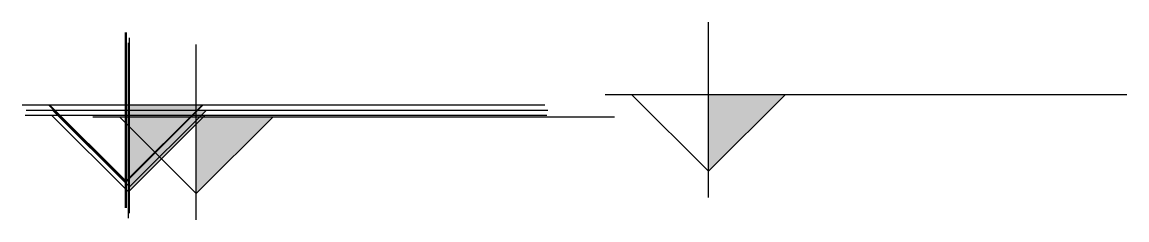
# Model space of a CAD drawing. Header units: millimetres. Extents: x 1336 to 452562, y -55875 to 2212.
# Drawn here: x 2076.72 to 2097.6, y 2208.1 to 2211.85 of the extents above.
import ezdxf

# ---------------------------------------------------------------- set-up
doc = ezdxf.new("R2010")
doc.units = ezdxf.units.MM
doc.layers.add('A_0.1', color=1, linetype='Continuous')
doc.layers.add('B_Cotas                 11', color=11, linetype='Continuous')

# ---------------------------------------------------------------- blocks, each defined once
blk = doc.blocks.new('corta de nivel corte')
at = {"layer": 'B_Cotas                 11', "ltscale": 0.5}
h = blk.add_hatch(color=256, dxfattribs=at)
h.dxf.hatch_style = 1
h.paths.add_polyline_path([(736.741, 593.687), (735.288, 593.687), (735.288, 592.233)])
at = {"layer": 'B_Cotas                 11'}
for p, q in [((735.288, 591.733), (735.288, 595.058)), ((733.334, 593.687), (743.196, 593.687))]:
    blk.add_line(p, q, dxfattribs=at)
blk.add_lwpolyline([(736.741, 593.687), (735.288, 592.233), (733.834, 593.687)], dxfattribs=at)

msp = doc.modelspace()

# ---------------------------------------------------------------- block references
at = {"layer": 'A_0.1'}
for p in [(1354.409, 1616.793), (1343.387, 1616.596), (1343.405, 1616.596), (1343.443, 1616.402), (1343.464, 1616.495), (1344.726, 1616.369)]:
    msp.add_blockref('corta de nivel corte', p, dxfattribs=at)

doc.saveas('drawing.dxf')
